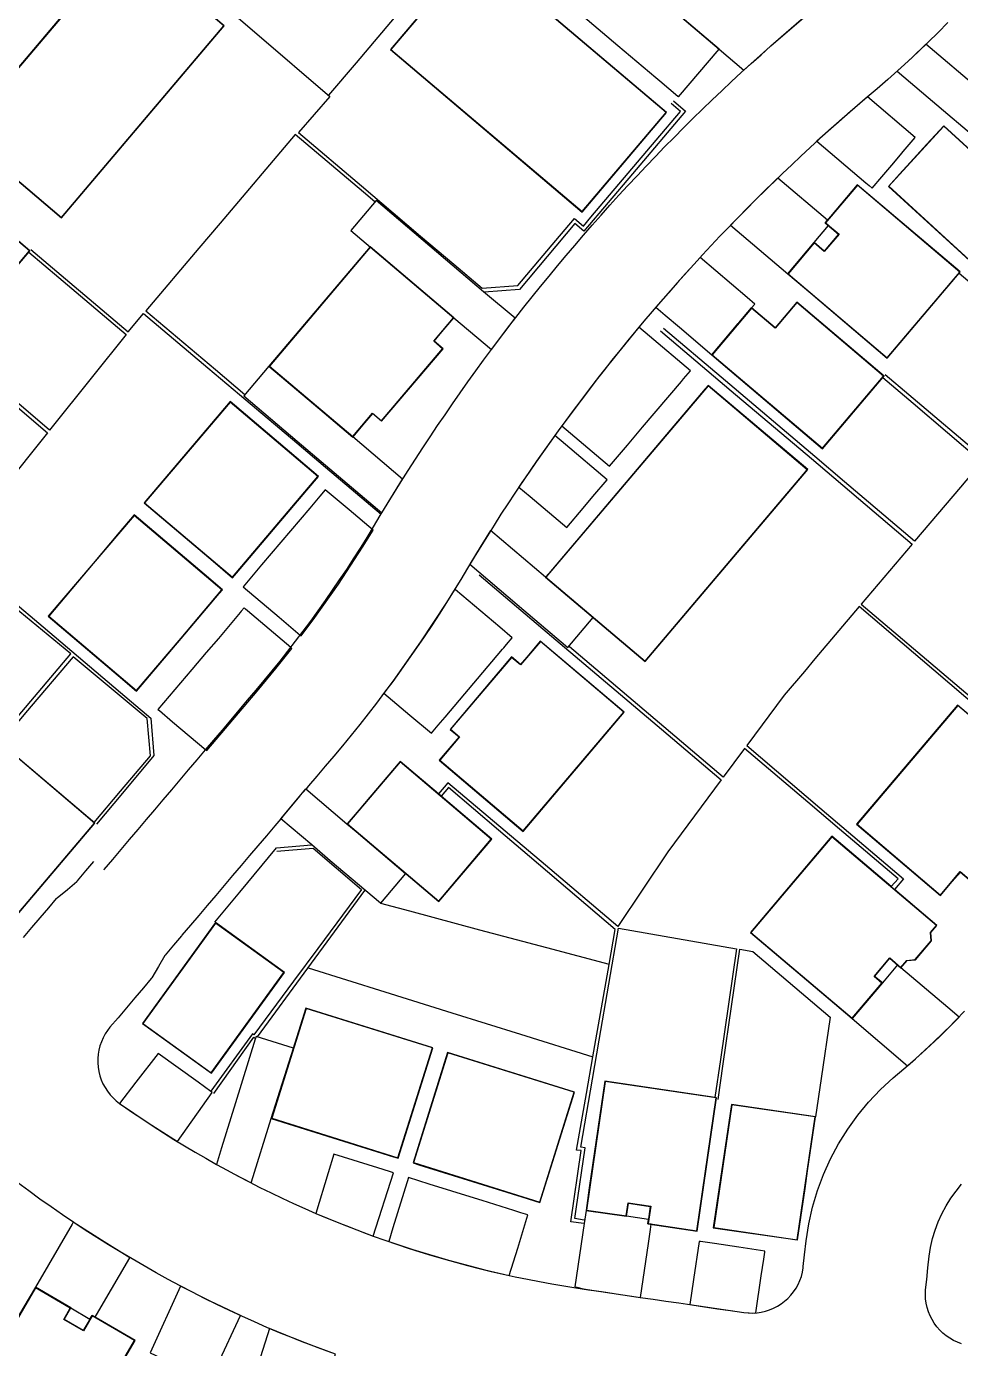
# Model space of a CAD drawing. Header units: metres. Extents: x 331488 to 331864, y 366379 to 366749.
# Drawn here: x 331636.1 to 331707.7, y 366545.5 to 366646.9 of the extents above; entities that cross this region are included whole.
import ezdxf

# ---------------------------------------------------------------- set-up
doc = ezdxf.new("R2010")
doc.units = ezdxf.units.M
for name, color, linetype, true_color in [('3D_LINES', 132, 'Continuous', 0x00cccc), ('PLOTS EXTERNAL LEVEL', 3, 'Continuous', 0x00ff00), ('PLOTS FFL', 1, 'Continuous', 0xff0000)]:
    doc.layers.add(name, color=color, linetype=linetype, true_color=true_color)

msp = doc.modelspace()

# ---------------------------------------------------------------- linework, layer by layer
at = {"layer": '3D_LINES'}
for points in [[(331677.67, 366662.77, 29.48), (331673.79, 366658.19, 29.68), (331678.25, 366654.41, 29.62), (331681.84, 366651.37, 29.56), (331685.51, 366648.26, 29.5), (331689.22, 366645.11, 29.44), (331691.12, 366643.51, 29.39), (331693.38, 366645.54, 29.29), (331695.68, 366647.53, 29.19), (331693.36, 366649.49, 29.24), (331689.58, 366652.68, 29.3), (331685.88, 366655.82, 29.36), (331682.31, 366658.84, 29.42), (331677.67, 366662.77, 29.48)], [(331639.65, 366658.24, 30.43), (331643.87, 366654.68, 30.08), (331645.76, 366653.09, 30), (331651.48, 366648.26, 30), (331653.78, 366646.29, 30), (331659.37, 366641.49, 29.87), (331656.97, 366638.72, 30.18), (331661.79, 366634.63, 30.18), (331664.23, 366632.56, 30.2), (331666.33, 366630.78, 30.25), (331668.88, 366628.62, 30.3), (331671.06, 366626.78, 30.35), (331673.77, 366627, 30.1), (331676.69, 366630.44, 29.7), (331678.12, 366632.13, 29.7), (331678.81, 366631.54, 29.7), (331679.39, 366632.23, 29.7), (331684.4, 366638.15, 29.7), (331686.26, 366640.34, 29.85), (331685.55, 366640.95, 29.85)], [(331674.57, 366657.53, 29.67), (331673.06, 366655.76, 29.68), (331671.46, 366653.87, 29.79), (331672.34, 366653.13, 29.79), (331676.07, 366649.97, 29.79), (331681.46, 366645.4, 29.77), (331684.36, 366642.94, 29.8), (331684.67, 366642.68, 29.8), (331686.04, 366641.52, 29.81), (331686.11, 366641.46, 29.8), (331689.21, 366645.12, 29.44), (331678.25, 366654.41, 29.62), (331674.57, 366657.53, 29.67)], [(331657.55, 366655.59, 30), (331657.79, 366655.88, 30), (331660.14, 366653.88, 30), (331665.69, 366649.17, 29.7), (331661.38, 366644.08, 29.7), (331659.27, 366641.58, 29.87)], [(331706.74, 366647.15, 28.96), (331706, 366646.4, 28.99), (331705.25, 366645.65, 29.03), (331704.48, 366644.92, 29.06), (331703.71, 366644.2, 29.09), (331702.93, 366643.48, 29.13), (331702.14, 366642.78, 29.16), (331701.34, 366642.08, 29.19), (331700.56, 366641.43, 29.23), (331699.83, 366640.8, 29.26), (331699.09, 366640.16, 29.29), (331698.36, 366639.52, 29.33), (331697.64, 366638.88, 29.36), (331696.92, 366638.23, 29.39), (331696.2, 366637.57, 29.43), (331695.49, 366636.91, 29.46), (331694.78, 366636.25, 29.49), (331694.08, 366635.58, 29.53), (331693.38, 366634.91, 29.56), (331692.68, 366634.23, 29.59), (331691.99, 366633.54, 29.63), (331691.31, 366632.86, 29.66), (331690.63, 366632.17, 29.7), (331689.95, 366631.47, 29.74), (331689.28, 366630.77, 29.78), (331688.61, 366630.06, 29.82), (331687.95, 366629.35, 29.85), (331687.3, 366628.64, 29.9), (331686.64, 366627.92, 29.94), (331686, 366627.2, 29.98), (331685.35, 366626.47, 30.02), (331684.72, 366625.74, 30.07), (331684.08, 366625, 30.11), (331683.45, 366624.26, 30.16), (331682.83, 366623.52, 30.2), (331682.21, 366622.77, 30.25), (331681.6, 366622.02, 30.3), (331680.99, 366621.26, 30.35), (331680.39, 366620.5, 30.4), (331679.79, 366619.73, 30.45), (331679.2, 366618.97, 30.5), (331678.61, 366618.19, 30.55), (331678.03, 366617.42, 30.6), (331677.45, 366616.64, 30.65), (331676.88, 366615.85, 30.7), (331676.31, 366615.06, 30.75), (331675.75, 366614.27, 30.8), (331675.19, 366613.48, 30.85), (331674.64, 366612.68, 30.9), (331674.1, 366611.88, 30.95), (331673.56, 366611.07, 31), (331673.02, 366610.26, 31.04), (331672.49, 366609.45, 31.09), (331671.97, 366608.63, 31.14), (331671.7, 366608.21, 31.16), (331671.45, 366607.81, 31.18), (331670.94, 366606.99, 31.23), (331670.43, 366606.16, 31.28), (331669.93, 366605.33, 31.32), (331669.41, 366604.46, 31.37), (331668.86, 366603.57, 31.41), (331668.31, 366602.68, 31.45), (331667.75, 366601.8, 31.5), (331667.18, 366600.93, 31.54), (331666.6, 366600.06, 31.58), (331666.01, 366599.2, 31.62), (331665.41, 366598.34, 31.66), (331664.81, 366597.49, 31.7), (331664.2, 366596.64, 31.74), (331663.57, 366595.81, 31.78), (331662.94, 366594.97, 31.82), (331662.3, 366594.15, 31.86), (331661.66, 366593.33, 31.9), (331661, 366592.51, 31.94), (331660.34, 366591.71, 31.98), (331659.67, 366590.91, 32.02), (331659.02, 366590.15, 32.06), (331658.38, 366589.38, 32.1), (331657.73, 366588.62, 32.14), (331657.56, 366588.41, 32.15), (331657.08, 366587.86, 32.18), (331656.44, 366587.09, 32.22), (331655.79, 366586.33, 32.26), (331655.6, 366586.1, 32.27), (331655.14, 366585.57, 32.3), (331654.5, 366584.8, 32.34), (331653.85, 366584.04, 32.38), (331653.2, 366583.28, 32.42), (331652.56, 366582.52, 32.46), (331651.91, 366581.75, 32.5), (331651.27, 366580.99, 32.54), (331650.62, 366580.23, 32.58), (331649.97, 366579.46, 32.62), (331649.33, 366578.7, 32.66), (331648.68, 366577.94, 32.7), (331648.03, 366577.18, 32.74), (331648, 366577.13, 32.74), (331647.39, 366576.41, 32.78), (331646.74, 366575.65, 32.82), (331646.71, 366575.61, 32.82), (331646.22, 366574.78, 32.86), (331645.71, 366573.9, 32.89), (331645.68, 366573.86, 32.9), (331645.07, 366573.13, 32.93), (331644.42, 366572.37, 32.97), (331643.77, 366571.61, 33.01), (331643.13, 366570.85, 33.05), (331642.51, 366570.12, 33.09), (331642.33, 366569.88, 33.1), (331642.14, 366569.61, 33.1), (331641.98, 366569.32, 33.1), (331641.85, 366569.01, 33.11), (331641.74, 366568.7, 33.11), (331641.66, 366568.37, 33.11), (331641.6, 366568.05, 33.12), (331641.57, 366567.72, 33.12), (331641.57, 366567.38, 33.12), (331641.6, 366567.05, 33.13), (331641.65, 366566.72, 33.13), (331641.73, 366566.4, 33.13), (331641.84, 366566.08, 33.14), (331641.97, 366565.78, 33.14), (331642.13, 366565.49, 33.14), (331642.31, 366565.21, 33.15), (331642.52, 366564.95, 33.15), (331642.75, 366564.7, 33.15), (331642.99, 366564.48, 33.16), (331643.25, 366564.27, 33.16), (331643.47, 366564.12, 33.15), (331644.25, 366563.59, 33.12), (331645.03, 366563.06, 33.08), (331645.82, 366562.53, 33.05), (331646.61, 366562.02, 33.02), (331647.41, 366561.52, 32.98), (331648.22, 366561.03, 32.95), (331649.03, 366560.54, 32.92), (331649.85, 366560.07, 32.88), (331650.67, 366559.6, 32.85), (331651.5, 366559.15, 32.82), (331652.33, 366558.7, 32.79), (331653.17, 366558.26, 32.75), (331654.01, 366557.84, 32.72), (331654.86, 366557.42, 32.69), (331655.72, 366557.01, 32.66), (331656.57, 366556.61, 32.63), (331657.44, 366556.23, 32.6), (331658.3, 366555.85, 32.57), (331659.17, 366555.48, 32.54), (331660.05, 366555.12, 32.51), (331660.93, 366554.78, 32.49), (331661.81, 366554.44, 32.46), (331662.7, 366554.11, 32.43), (331663.59, 366553.79, 32.4), (331664.48, 366553.49, 32.38), (331665.38, 366553.19, 32.35), (331666.28, 366552.9, 32.33), (331667.18, 366552.63, 32.3), (331668.09, 366552.36, 32.28), (331669, 366552.11, 32.25), (331669.92, 366551.86, 32.23), (331670.83, 366551.63, 32.2), (331671.75, 366551.4, 32.18), (331672.67, 366551.19, 32.15), (331673.59, 366550.99, 32.13), (331674.52, 366550.8, 32.1), (331675.45, 366550.62, 32.08), (331676.38, 366550.44, 32.05), (331677.31, 366550.29, 32.03), (331678.24, 366550.14, 32), (331679.2, 366549.99, 31.98), (331680.19, 366549.85, 31.95), (331681.18, 366549.7, 31.93), (331682.17, 366549.56, 31.9), (331683.16, 366549.41, 31.88), (331684.15, 366549.27, 31.85), (331685.14, 366549.12, 31.83), (331686.13, 366548.98, 31.8), (331687.12, 366548.83, 31.78), (331688.1, 366548.69, 31.75), (331689.09, 366548.54, 31.73), (331690.08, 366548.4, 31.7), (331691.12, 366548.24, 31.68), (331691.45, 366548.21, 31.65), (331691.78, 366548.2, 31.63), (331692.12, 366548.22, 31.61), (331692.45, 366548.27, 31.58), (331692.77, 366548.35, 31.56), (331693.09, 366548.45, 31.53), (331693.39, 366548.58, 31.51), (331693.69, 366548.73, 31.49), (331693.97, 366548.91, 31.46), (331694.24, 366549.11, 31.44), (331694.48, 366549.33, 31.42), (331694.71, 366549.57, 31.39), (331694.92, 366549.83, 31.37), (331695.11, 366550.11, 31.35), (331695.27, 366550.4, 31.32), (331695.41, 366550.7, 31.3), (331695.52, 366551.02, 31.28), (331695.6, 366551.34, 31.25), (331695.66, 366551.67, 31.23), (331695.67, 366551.77, 31.22), (331695.77, 366552.66, 31.2), (331695.88, 366553.74, 31.18), (331696.09, 366555.04, 31.15), (331696.38, 366556.32, 31.13), (331696.76, 366557.59, 31.1), (331697.22, 366558.82, 31.08), (331697.76, 366560.02, 31.05), (331698.38, 366561.18, 31.03), (331699.08, 366562.3, 31), (331699.85, 366563.37, 30.98), (331700.68, 366564.38, 30.95), (331701.59, 366565.34, 30.93), (331702.55, 366566.24, 30.9), (331703.37, 366566.92, 30.88), (331704.07, 366567.52, 30.85), (331704.75, 366568.13, 30.83), (331705.43, 366568.75, 30.8), (331706.1, 366569.39, 30.78), (331706.76, 366570.03, 30.75), (331707.4, 366570.69, 30.73), (331708.04, 366571.35, 30.7)], [(331642.04, 366582.18, 32.72), (331642.07, 366582.22, 32.72), (331642.72, 366582.99, 32.68), (331643.37, 366583.75, 32.64), (331644.01, 366584.51, 32.6), (331644.66, 366585.28, 32.56), (331645.31, 366586.04, 32.52), (331645.95, 366586.8, 32.48), (331646.6, 366587.56, 32.44), (331647.25, 366588.33, 32.4), (331647.89, 366589.09, 32.36), (331648.54, 366589.85, 32.32), (331649.19, 366590.62, 32.28), (331649.83, 366591.38, 32.24), (331650.48, 366592.14, 32.2), (331651.13, 366592.91, 32.16), (331651.77, 366593.67, 32.12), (331652.42, 366594.43, 32.08), (331653.06, 366595.19, 32.04), (331653.71, 366595.96, 32), (331654.33, 366596.7, 31.96), (331654.95, 366597.44, 31.92), (331655.55, 366598.2, 31.88), (331656.15, 366598.95, 31.84), (331656.74, 366599.72, 31.8), (331657.32, 366600.49, 31.76), (331657.9, 366601.26, 31.72), (331658.47, 366602.05, 31.68), (331659.03, 366602.83, 31.64), (331659.58, 366603.63, 31.6), (331660.12, 366604.42, 31.55), (331660.66, 366605.23, 31.51), (331661.19, 366606.04, 31.47), (331661.71, 366606.85, 31.43), (331662.22, 366607.67, 31.38), (331662.72, 366608.5, 31.34), (331663.23, 366609.35, 31.3), (331663.76, 366610.22, 31.25), (331664.29, 366611.09, 31.21), (331664.83, 366611.96, 31.16), (331665.38, 366612.82, 31.11), (331665.93, 366613.69, 31.07), (331666.49, 366614.54, 31.02), (331667.05, 366615.4, 30.97), (331667.62, 366616.25, 30.92), (331668.2, 366617.09, 30.87), (331668.78, 366617.93, 30.82), (331669.36, 366618.77, 30.77), (331669.96, 366619.61, 30.72), (331670.55, 366620.44, 30.67), (331671.16, 366621.26, 30.62), (331671.77, 366622.08, 30.57), (331672.38, 366622.9, 30.52), (331673, 366623.72, 30.47), (331673.62, 366624.53, 30.42), (331674.25, 366625.33, 30.37), (331674.89, 366626.13, 30.32), (331675.53, 366626.93, 30.28), (331676.18, 366627.72, 30.23), (331676.83, 366628.51, 30.18), (331677.48, 366629.29, 30.13), (331678.14, 366630.07, 30.09), (331678.81, 366630.85, 30.04), (331679.48, 366631.62, 30), (331680.16, 366632.39, 29.95), (331680.84, 366633.15, 29.91), (331681.53, 366633.91, 29.87), (331682.22, 366634.66, 29.83), (331682.92, 366635.41, 29.79), (331683.62, 366636.15, 29.75), (331684.33, 366636.89, 29.71), (331685.04, 366637.62, 29.68), (331685.76, 366638.35, 29.64), (331686.48, 366639.08, 29.6), (331687.21, 366639.8, 29.57), (331687.94, 366640.51, 29.53), (331688.68, 366641.22, 29.5), (331689.42, 366641.93, 29.47), (331690.16, 366642.63, 29.43), (331690.91, 366643.32, 29.4), (331691.67, 366644.01, 29.37), (331692.43, 366644.69, 29.33), (331693.19, 366645.37, 29.3), (331693.96, 366646.05, 29.27), (331694.73, 366646.72, 29.23), (331695.51, 366647.38, 29.2)], [(331709.24, 366641.96, 29.3), (331705.07, 366645.49, 29.03), (331703.98, 366644.45, 29.08), (331702.86, 366643.43, 29.13), (331705.25, 366641.41, 29.24), (331707.08, 366639.86, 29.34), (331707.58, 366639.43, 29.32), (331712.72, 366635.08, 29.31), (331714.04, 366633.95, 29.31), (331715.98, 366636.24, 29.2), (331711.44, 366640.09, 29.2), (331709.24, 366641.96, 29.3)], [(331704.25, 366638.35, 29.46), (331700.59, 366641.46, 29.22), (331698.64, 366639.77, 29.31), (331696.72, 366638.05, 29.4), (331700.46, 366634.88, 29.65), (331700.71, 366634.67, 29.59), (331700.95, 366634.46, 29.59), (331701.11, 366634.65, 29.57), (331701.54, 366635.15, 29.65), (331702.45, 366636.23, 29.6), (331703.12, 366637.02, 29.59), (331703.32, 366637.26, 29.58), (331704.25, 366638.35, 29.46)], [(331685.72, 366641.16, 29.85), (331686.63, 366640.36, 29.84), (331682.57, 366635.57, 29.79), (331678.83, 366631.17, 30.04), (331678.15, 366631.75, 30.1), (331673.92, 366626.7, 30.56), (331671.19, 366626.49, 30.75)], [(331662.83, 366633.4, 30.75), (331661.96, 366634.14, 30.9), (331656.72, 366638.58, 30.25), (331650.95, 366631.77, 30.68), (331649.32, 366629.85, 30.8), (331645.27, 366625.06, 31.1), (331650.59, 366620.55, 31.05), (331652.85, 366618.63, 31.05)], [(331697.6, 366631.59, 29.84), (331697.35, 366631.81, 29.8), (331697.52, 366632.01, 29.79), (331693.71, 366635.23, 29.54), (331691.99, 366633.55, 29.63), (331690.09, 366631.62, 29.73), (331694.48, 366627.9, 29.88), (331696.51, 366630.3, 29.88), (331697.6, 366631.59, 29.84)], [(331673.59, 366624.48, 30.43), (331671.15, 366626.51, 30.75), (331662.92, 366633.5, 30.75), (331660.98, 366631.21, 30.9), (331668.88, 366624.52, 30.9), (331671.77, 366622.08, 30.57), (331673.59, 366624.48, 30.43)], [(331636.28, 366629.56, 31.05), (331638.59, 366627.61, 31.05), (331643.74, 366623.25, 31.2), (331641.16, 366620.02, 31.35), (331637.88, 366615.91, 31.6), (331632.6, 366620.4, 31.05), (331630.29, 366622.37, 31.05), (331626.6, 366625.52, 31.05), (331625.85, 366624.62, 31.05)], [(331636.45, 366629.76, 30.6), (331643.9, 366623.45, 31.2), (331645.08, 366624.84, 31.1), (331650.01, 366620.68, 31.65), (331652.44, 366618.63, 31.65), (331656.83, 366614.92, 31.65), (331659.03, 366613.07, 31.75), (331663.3, 366609.46, 31.29)], [(331691.95, 366625.57, 30.21), (331691.36, 366626.07, 30.18), (331687.75, 366629.14, 29.87), (331686.04, 366627.25, 29.98), (331684.36, 366625.33, 30.09), (331685.09, 366624.72, 30.07), (331686.17, 366623.79, 30.12), (331688.65, 366621.69, 30.17), (331690.68, 366624.08, 30.17), (331690.72, 366624.12, 30.25), (331691.71, 366625.29, 30.25), (331691.95, 366625.57, 30.21)], [(331707.61, 366627.93, 29.5), (331709.95, 366625.96, 29.8), (331715.76, 366621.03, 29.51), (331713.87, 366618.8, 29.69), (331718.92, 366614.53, 29.4), (331721.37, 366612.45, 29.4), (331730.33, 366604.86, 29.4), (331730.89, 366605.52, 29.48)], [(331626.07, 366624.45, 31.5), (331626.65, 366625.12, 31.5), (331632.74, 366619.93, 31.5), (331637.71, 366615.7, 31.6), (331634.27, 366611.39, 31.65), (331630.73, 366606.96, 31.7)], [(331687.01, 366620.45, 30.65), (331683.87, 366623.11, 30.48), (331683.06, 366623.8, 30.19), (331681.63, 366622.03, 30.3), (331681.61, 366622.01, 30.3), (331680.04, 366620.06, 30.43), (331677.15, 366616.23, 30.68), (331677.82, 366615.66, 30.7), (331680.81, 366613.13, 30.7), (331682.19, 366614.76, 30.7), (331683.35, 366616.12, 30.61), (331686.32, 366619.64, 30.61), (331686.48, 366619.83, 30.6), (331687.01, 366620.45, 30.65)], [(331684.72, 366623.52, 30.55), (331690.15, 366618.92, 30.55), (331696.29, 366613.72, 30.4), (331704.02, 366607.17, 30.2), (331700.1, 366602.55, 30.25), (331707.28, 366596.47, 29.85), (331713.56, 366591.15, 29.85), (331718.8, 366586.71, 29.85)], [(331701.78, 366619.95, 30.1), (331704.09, 366617.98, 30.1), (331709.36, 366613.48, 30), (331707.71, 366611.53, 30.07), (331704.2, 366607.39, 30.2), (331698.84, 366611.93, 30.1), (331696.55, 366613.88, 30.1), (331689.36, 366619.97, 30.1), (331684.94, 366623.71, 30.1)], [(331604.01, 366611.69, 32.7), (331603.14, 366612.45, 32.63), (331610.54, 366621.19, 31.97), (331614.26, 366621.48, 31.75), (331617.39, 366618.79, 31.5), (331623.49, 366613.56, 31.5), (331625.77, 366611.6, 31.55), (331627.19, 366610.4, 31.59), (331630.73, 366606.96, 31.7), (331634.92, 366602.91, 31.85), (331637.4, 366600.81, 31.85), (331644.17, 366595.07, 31.85), (331645.64, 366593.83, 31.85), (331645.88, 366590.95, 32.67), (331643.48, 366588.08, 33.05), (331641.47, 366585.69, 33.05)], [(331664.95, 366612.15, 31.15), (331661.12, 366615.39, 31), (331658.94, 366617.24, 30.9), (331654.7, 366620.82, 30.9), (331652.77, 366618.53, 31.05), (331656.87, 366615.06, 31.05), (331659.04, 366613.22, 31.15), (331663.36, 366609.56, 31.28), (331664.95, 366612.15, 31.15)], [(331731.09, 366605.34, 29.48), (331730.36, 366604.48, 29.56), (331727.19, 366607.17, 29.85), (331721.1, 366612.32, 29.85), (331713.7, 366618.59, 29.69), (331709.55, 366613.7, 30), (331703.75, 366618.62, 29.8), (331701.94, 366620.15, 29.8)], [(331680.63, 366612.1, 30.7), (331677.43, 366614.81, 30.7), (331676.62, 366615.5, 30.72), (331675.22, 366613.53, 30.85), (331673.86, 366611.54, 30.97), (331674.72, 366610.82, 30.94), (331677.53, 366608.44, 30.76), (331678.79, 366609.93, 30.76), (331679.54, 366610.81, 30.7), (331680.63, 366612.1, 30.7)], [(331627.63, 366582.96, 33.12), (331626.75, 366583.7, 32.9), (331633.63, 366591.81, 32.9), (331635.48, 366593.98, 32.9), (331639.52, 366598.74, 32.25), (331634.74, 366602.69, 32.25), (331630.72, 366606.59, 32.2), (331626.84, 366610.35, 32.15), (331622.17, 366614.31, 32.15), (331617.62, 366608.95, 32.85), (331608.61, 366598.35, 32.85)], [(331662.68, 366608.23, 31.34), (331660.84, 366609.79, 31.51), (331659.02, 366611.33, 31.69), (331658.6, 366610.84, 31.71), (331657.83, 366609.92, 31.76), (331654.14, 366605.57, 31.76), (331652.72, 366603.9, 31.83), (331655.48, 366601.56, 31.82), (331657.1, 366600.19, 31.77), (331657.18, 366600.12, 31.76), (331658.09, 366601.35, 31.7), (331660.03, 366604.1, 31.56), (331661.88, 366606.93, 31.41), (331662.68, 366608.23, 31.34)], [(331675.91, 366604.63, 30.7), (331671.69, 366608.2, 31.16), (331670.89, 366606.92, 31.1), (331670.1, 366605.62, 31.04), (331673.73, 366602.54, 30.85), (331677.62, 366599.25, 30.7), (331679.55, 366601.54, 30.55), (331675.91, 366604.63, 30.7)], [(331670.81, 366604.82, 31.15), (331676.03, 366600.4, 31.15), (331682.64, 366594.79, 31.15), (331684.79, 366592.97, 31.15), (331689.36, 366589.09, 30.7), (331685.29, 366583.58, 31.02), (331681.45, 366577.84, 31.36), (331675.9, 366582.54, 31.15), (331668.42, 366588.87, 31.15), (331667.71, 366588.02, 31.15)], [(331672.61, 366599.1, 31.32), (331672.7, 366599.2, 31.31), (331672.92, 366599.47, 31.28), (331673.36, 366599.98, 31.24), (331672.4, 366600.8, 31.25), (331669.01, 366603.67, 31.39), (331668.95, 366603.72, 31.4), (331668.31, 366602.69, 31.45), (331666.33, 366599.67, 31.6), (331664.22, 366596.69, 31.74), (331663.52, 366595.74, 31.79), (331665.5, 366594.06, 31.59), (331667.15, 366592.66, 31.33), (331667.68, 366593.29, 31.38), (331668.2, 366593.9, 31.35), (331672.2, 366598.62, 31.35), (331672.61, 366599.1, 31.32)], [(331656.45, 366599.17, 31.81), (331656.37, 366599.24, 31.82), (331654.04, 366601.21, 31.89), (331653.05, 366602.05, 31.9), (331652.89, 366602.19, 31.89), (331652.79, 366602.27, 31.89), (331652.58, 366602.02, 31.9), (331652.49, 366601.92, 31.95), (331650.82, 366599.94, 31.94), (331649.89, 366598.85, 31.89), (331648.79, 366597.55, 31.94), (331646.19, 366594.49, 31.87), (331646.3, 366594.4, 31.86), (331647.31, 366593.55, 31.94), (331649.85, 366591.4, 32.24), (331649.93, 366591.33, 32.23), (331653.79, 366595.89, 31.99), (331655.24, 366597.64, 31.9), (331656.45, 366599.17, 31.81)], [(331718.63, 366586.51, 30.3), (331713.18, 366591.14, 30.3), (331708.14, 366595.41, 30.3), (331705.69, 366597.5, 30.3), (331699.95, 366602.37, 30.25), (331696.55, 366598.36, 30.45), (331695.75, 366597.41, 30.51), (331694.19, 366595.58, 30.55), (331691.33, 366591.73, 30.64), (331696.95, 366586.95, 30.3), (331703.35, 366581.51, 30.3), (331702.66, 366580.69, 30.35)], [(331689.53, 366589.3, 30.7), (331677.75, 366599.3, 30.7)], [(331641.3, 366585.83, 33.05), (331643.32, 366588.22, 33.05), (331645.61, 366590.93, 32.67), (331645.37, 366593.79, 32.39), (331639.69, 366598.53, 32.45), (331636.04, 366594.23, 33.05), (331633.99, 366591.8, 33.05), (331627.82, 366584.52, 33.05), (331627.13, 366583.72, 33.09), (331627.8, 366583.15, 33.12)], [(331702.41, 366580.9, 30.95), (331702.95, 366581.5, 30.95), (331698.44, 366585.32, 30.95), (331696.02, 366587.37, 30.95), (331691.16, 366591.49, 30.64), (331689.53, 366589.3, 30.7)], [(331657.54, 366588.4, 32.15), (331660.68, 366585.73, 31.8), (331661.38, 366585.13, 31.75), (331665.18, 366581.9, 31.75), (331663.26, 366579.63, 31.9), (331659.4, 366582.89, 31.9), (331657.98, 366584.1, 32.04), (331655.6, 366586.11, 32.27), (331657.54, 366588.4, 32.15)], [(331678.85, 366555.07, 31.62), (331677.84, 366555.21, 32.15), (331678.64, 366560.66, 32.15), (331678.29, 366560.7, 32.15), (331679.05, 366565.03, 32.15), (331679.54, 366567.84, 32.15), (331680.78, 366574.94, 31.5), (331681.25, 366577.61, 31.36), (331674.67, 366583.22, 31.75), (331672.31, 366585.23, 31.75), (331668.47, 366588.5, 31.75), (331667.9, 366587.85, 31.75)], [(331655.3, 366583.62, 32.05), (331658.08, 366583.85, 32.05), (331661.8, 366580.69, 32.05), (331658.45, 366576.17, 32.65), (331656.58, 366573.65, 32.65), (331653.53, 366569.54, 32.65), (331653.43, 366569.61, 32.65), (331650.24, 366565.22, 32.65)], [(331650.56, 366578.17, 32.65), (331652.47, 366580.48, 32.65), (331655.29, 366583.87, 32.3), (331657.97, 366584.11, 32.04)], [(331635.87, 366576.99, 33.05), (331636.52, 366577.76, 33.01), (331637.17, 366578.52, 32.97), (331637.81, 366579.28, 32.93), (331638.42, 366580, 32.9), (331638.47, 366580.04, 32.89), (331639.25, 366580.69, 32.86), (331639.98, 366581.3, 32.82), (331640.02, 366581.34, 32.82), (331640.67, 366582.11, 32.78), (331641.28, 366582.83, 32.74)], [(331653.81, 366569.39, 32.35), (331657.68, 366574.65, 32.2), (331662.06, 366580.6, 31.9)], [(331663.26, 366579.63, 31.9), (331665.47, 366579.04, 31.75), (331670.84, 366577.6, 31.75), (331675.99, 366576.23, 31.62), (331680.79, 366574.95, 31.5)], [(331678.88, 366555.34, 31.62), (331678.14, 366555.46, 31.59), (331678.25, 366556.17, 31.55), (331678.94, 366560.87, 31.55), (331678.61, 366560.93, 31.55), (331679.5, 366566.13, 31.55), (331680.02, 366569.12, 31.55), (331681.5, 366577.71, 31.36), (331690.56, 366576.13, 30.95), (331689.32, 366567.65, 31.55), (331688.89, 366564.74, 31.55)], [(331689.13, 366564.58, 31.1), (331689.53, 366567.31, 31.1), (331690.81, 366576.1, 30.95), (331691.79, 366575.93, 30.95), (331697.73, 366570.9, 30.95), (331697.04, 366566.19, 31.1), (331696.6, 366563.26, 31.1)], [(331657.71, 366574.68, 32.2), (331663.59, 366572.84, 32.2), (331668.73, 366571.23, 32.17), (331673.98, 366569.59, 32.15), (331679.54, 366567.85, 32.15)], [(331707.62, 366570.9, 30.72), (331706.76, 366571.63, 30.76), (331703.16, 366574.68, 31.1), (331702.9, 366574.9, 31.1), (331701.73, 366573.52, 31.02), (331699.41, 366570.78, 31.03), (331703.67, 366567.17, 30.86), (331704.27, 366567.69, 30.84), (331705.69, 366568.99, 30.79), (331707.07, 366570.34, 30.74), (331707.62, 366570.9, 30.72)], [(331650.47, 366565.05, 32.65), (331653.55, 366569.35, 32.36), (331653.63, 366569.28, 32.35)], [(331654.88, 366563.12, 32.2), (331656.57, 366568.51, 32.2), (331653.71, 366569.41, 32.4), (331653.64, 366569.2, 32.35), (331652.13, 366564.32, 32.48), (331651.78, 366563.18, 32.57), (331651.06, 366560.87, 32.78), (331650.67, 366559.6, 32.85), (331651.5, 366559.15, 32.82), (331652, 366558.88, 32.8), (331653.33, 366558.18, 32.75), (331653.36, 366558.26, 32.74), (331654.88, 366563.12, 32.2)], [(331650.34, 366565.12, 32.65), (331650.24, 366565.19, 32.65), (331649.27, 366565.9, 32.73), (331646.21, 366568.11, 32.74), (331644.5, 366565.9, 32.96), (331643.25, 366564.27, 33.16), (331645.45, 366562.78, 33.07), (331647.69, 366561.35, 32.97), (331650.34, 366565.12, 32.65)], [(331664.26, 366558.96, 32.24), (331663.95, 366559.05, 32.37), (331663.06, 366559.33, 32.39), (331659.67, 366560.39, 32.41), (331659.24, 366558.95, 32.49), (331658.3, 366555.85, 32.57), (331660.18, 366555.06, 32.51), (331662.7, 366554.11, 32.43), (331664.26, 366558.96, 32.24)], [(331659.45, 366545.17, 32.43), (331658.47, 366545.54, 32.46), (331657.48, 366545.91, 32.49), (331656.5, 366546.3, 32.51), (331655.52, 366546.7, 32.54), (331654.55, 366547.11, 32.57), (331653.58, 366547.53, 32.6), (331652.62, 366547.96, 32.63), (331651.67, 366548.41, 32.66), (331650.71, 366548.86, 32.69), (331649.77, 366549.33, 32.72), (331648.83, 366549.8, 32.75), (331647.89, 366550.29, 32.79), (331646.96, 366550.79, 32.82), (331646.04, 366551.3, 32.85), (331645.12, 366551.82, 32.88), (331644.21, 366552.35, 32.92), (331643.3, 366552.89, 32.95), (331642.4, 366553.44, 32.98), (331641.51, 366554, 33.02), (331640.62, 366554.57, 33.05), (331639.74, 366555.15, 33.08), (331638.87, 366555.74, 33.12), (331638, 366556.34, 33.15), (331637.14, 366556.95, 33.18), (331636.29, 366557.57, 33.22), (331635.45, 366558.2, 33.25)], [(331674.56, 366555.73, 32.2), (331674, 366555.9, 32.27), (331673.48, 366556.07, 32.28), (331671.04, 366556.83, 32.28), (331670.46, 366557.01, 32.3), (331666.99, 366558.1, 32.3), (331665.4, 366558.6, 32.2), (331664.2, 366554.73, 32.39), (331663.88, 366553.69, 32.4), (331665.72, 366553.08, 32.34), (331668.47, 366552.26, 32.27), (331671.25, 366551.53, 32.19), (331673.13, 366551.09, 32.14), (331673.77, 366553.18, 32.19), (331674.56, 366555.73, 32.2)], [(331707.8, 366545.85, 31.24), (331707.49, 366545.97, 31.24), (331707.19, 366546.11, 31.24), (331706.9, 366546.27, 31.24), (331706.62, 366546.46, 31.24), (331706.37, 366546.67, 31.24), (331706.13, 366546.9, 31.24), (331705.91, 366547.15, 31.24), (331705.71, 366547.42, 31.24), (331705.54, 366547.71, 31.24), (331705.39, 366548, 31.24), (331705.26, 366548.31, 31.24), (331705.17, 366548.63, 31.24), (331705.1, 366548.96, 31.24), (331705.05, 366549.29, 31.24), (331705.03, 366549.62, 31.24), (331705.05, 366549.95, 31.24), (331705.09, 366550.39, 31.23), (331705.13, 366550.77, 31.22), (331705.22, 366551.66, 31.2), (331705.32, 366552.57, 31.18), (331705.43, 366553.24, 31.15), (331705.58, 366553.91, 31.13), (331705.78, 366554.56, 31.1), (331706.01, 366555.2, 31.08), (331706.3, 366555.82, 31.05), (331706.62, 366556.43, 31.03), (331706.98, 366557.01, 31), (331707.38, 366557.56, 30.98), (331707.81, 366558.09, 30.95)], [(331644.03, 366552.45, 32.92), (331641.85, 366553.79, 33), (331639.7, 366555.18, 33.08), (331639.6, 366555.01, 33.08), (331636.79, 366550.18, 33.17), (331639.5, 366548.6, 33.18), (331640.97, 366547.74, 33.09), (331641.14, 366548.03, 33.05), (331641.37, 366547.9, 33.04), (331641.83, 366548.68, 33.02), (331644.03, 366552.45, 32.92)], [(331684, 366555.01, 31.66), (331683.74, 366555.05, 31.7), (331683.79, 366555.38, 31.7), (331682.11, 366555.63, 31.63), (331679.01, 366556.08, 31.63), (331678.86, 366555.08, 31.62), (331678.15, 366550.22, 32), (331678.31, 366550.18, 32), (331678.79, 366550.05, 31.99), (331683.18, 366549.4, 31.88), (331683.79, 366553.54, 31.74), (331683.95, 366554.62, 31.64), (331684, 366555.01, 31.66)], [(331692.73, 366552.96, 31.29), (331690.72, 366553.25, 31.25), (331688.87, 366553.53, 31.22), (331687.8, 366553.68, 31.19), (331687.68, 366553.7, 31.19), (331687.25, 366550.78, 31.54), (331686.97, 366548.85, 31.78), (331691.12, 366548.24, 31.68), (331691.92, 366548.2, 31.62), (331692.03, 366548.22, 31.61), (331692.45, 366551.07, 31.38), (331692.64, 366552.33, 31.3), (331692.72, 366552.88, 31.3), (331692.73, 366552.96, 31.29)], [(331647.93, 366550.27, 32.78), (331645.58, 366545.16, 32.92), (331648.22, 366543.94, 32.93), (331648.37, 366543.87, 33), (331649.87, 366543.18, 33), (331650.21, 366543.02, 32.97), (331650.76, 366544.23, 32.9), (331652.51, 366548.02, 32.63), (331650.2, 366549.11, 32.71), (331647.93, 366550.27, 32.78)], [(331659.79, 366545.05, 32.42), (331657.25, 366546, 32.49), (331654.74, 366547.03, 32.57), (331653.16, 366542.04, 32.8), (331652.87, 366541.14, 32.85), (331652.62, 366540.33, 32.83), (331656.04, 366539.24, 32.83), (331657.76, 366538.69, 32.79), (331657.86, 366539.01, 32.75), (331658.77, 366541.84, 32.58), (331659.39, 366543.78, 32.49), (331659.79, 366545.05, 32.42)]]:
    msp.add_polyline3d(points, dxfattribs=at)
at = {"layer": 'PLOTS EXTERNAL LEVEL'}
for points in [[(331651.27, 366646.9, 30.45), (331645.18, 366652.05, 30.45), (331643.63, 366653.37, 30.6), (331631.17, 366638.65, 30.6), (331634.05, 366636.21, 30.55), (331635, 366635.4, 30.45), (331638.8, 366632.19, 30.45), (331651.27, 366646.9, 30.45)], [(331670.47, 366652.73, 29.85), (331669.03, 366651.03, 29.7), (331664.01, 366645.1, 29.7), (331678.72, 366632.63, 29.7), (331683.75, 366638.57, 29.7), (331685.19, 366640.26, 29.85), (331670.47, 366652.73, 29.85)], [(331706.44, 366639.24, 29.35), (331705.15, 366637.83, 29.5), (331703.87, 366636.43, 29.65), (331703.05, 366635.53, 29.65), (331702.2, 366634.59, 29.5), (331709, 366628.38, 29.5), (331712.02, 366631.68, 29.5), (331713.24, 366633.02, 29.35), (331706.44, 366639.24, 29.35)], [(331636.36, 366629.66, 30.6), (331631.82, 366633.51, 30.6), (331628.48, 366636.35, 30.6), (331626.01, 366633.43, 31.2), (331627.04, 366632.56, 31.2), (331625.94, 366631.27, 31.2), (331625.17, 366631.92, 31.12), (331623.14, 366629.53, 31.12), (331624.44, 366628.42, 31.05), (331630.77, 366623.06, 31.05), (331636.28, 366629.56, 31.05), (331636.36, 366629.66, 30.6)], [(331707.7, 366628.04, 29.5), (331699.81, 366634.72, 29.65), (331697.35, 366631.81, 29.8), (331698.38, 366630.94, 29.95), (331697.28, 366629.64, 29.95), (331696.51, 366630.3, 29.88), (331696.4, 366630.17, 29.88), (331694.48, 366627.9, 29.88), (331696.24, 366626.4, 29.8), (331702.1, 366621.42, 29.8), (331707.62, 366627.94, 29.8), (331707.7, 366628.04, 29.5)], [(331668.05, 366622.14, 31.05), (331667.36, 366622.72, 31.05), (331667.96, 366623.43, 31.05), (331668.88, 366624.51, 30.9), (331662.45, 366629.96, 30.9), (331654.7, 366620.82, 30.9), (331658.94, 366617.23, 30.9), (331661.13, 366615.37, 31), (331662.06, 366616.46, 31.05), (331662.66, 366617.17, 31.05), (331663.34, 366616.58, 31.05), (331668.05, 366622.14, 31.05)], [(331701.86, 366620.05, 29.8), (331695.18, 366625.72, 29.8), (331693.51, 366623.76, 30.1), (331691.71, 366625.29, 30.25), (331691.51, 366625.05, 30.25), (331690.72, 366624.12, 30.25), (331690.68, 366624.08, 30.17), (331688.65, 366621.69, 30.17), (331690.04, 366620.5, 30.1), (331697.13, 366614.48, 30.1), (331701.77, 366619.94, 30.1), (331701.86, 366620.05, 29.8)], [(331696.01, 366612.88, 30.4), (331688.38, 366619.34, 30.55), (331688.15, 366619.08, 30.7), (331676.15, 366604.92, 30.7), (331675.91, 366604.63, 30.7), (331677.25, 366603.49, 30.55), (331683.54, 366598.16, 30.55), (331696.01, 366612.88, 30.4)], [(331658.5, 366612.35, 31.75), (331656.28, 366614.24, 31.65), (331651.73, 366618.1, 31.65), (331645.14, 366610.32, 31.65), (331650.41, 366605.85, 31.65), (331651.91, 366604.58, 31.8), (331652.21, 366604.93, 31.8), (331657.61, 366611.3, 31.8), (331658.5, 366612.35, 31.75)], [(331651.13, 366603.67, 31.85), (331649.73, 366604.85, 31.7), (331644.36, 366609.41, 31.7), (331643.21, 366608.05, 31.85), (331641.21, 366605.69, 31.85), (331637.77, 366601.63, 31.85), (331643.13, 366597.09, 31.85), (331644.54, 366595.89, 32), (331647.98, 366599.94, 31.85), (331650.88, 366603.37, 32), (331651.13, 366603.67, 31.85)], [(331681.93, 366594.28, 31.15), (331675.5, 366599.73, 31.15), (331674.62, 366598.68, 31.3), (331673.98, 366597.94, 31.3), (331673.3, 366598.52, 31.3), (331668.59, 366592.96, 31.3), (331669.28, 366592.38, 31.3), (331668.67, 366591.66, 31.3), (331667.76, 366590.59, 31.15), (331674.19, 366585.14, 31.15), (331681.93, 366594.28, 31.15)], [(331712.41, 366587.58, 30.45), (331713.03, 366588.3, 30.45), (331713.93, 366589.37, 30.3), (331707.5, 366594.82, 30.3), (331699.76, 366585.68, 30.3), (331706.19, 366580.23, 30.3), (331707.09, 366581.3, 30.45), (331707.71, 366582.02, 30.45), (331708.39, 366581.44, 30.45), (331713.1, 366587, 30.45), (331712.41, 366587.58, 30.45)], [(331641.36, 366585.78, 33.05), (331634.76, 366591.37, 33.05), (331629.59, 366585.27, 33.05), (331628.3, 366583.74, 33.12), (331630.69, 366581.71, 33.12), (331631.35, 366582.48, 33.2), (331632.64, 366581.39, 33.2), (331631.77, 366580.36, 33.05), (331634.68, 366577.89, 33.05), (331641.36, 366585.78, 33.05)], [(331664.76, 366590.5, 31.15), (331662.44, 366587.77, 31.9), (331661.61, 366586.79, 31.9), (331660.69, 366585.71, 31.8), (331661.38, 366585.13, 31.75), (331667.72, 366579.75, 31.75), (331671.79, 366584.55, 31.75), (331667.91, 366587.83, 31.75), (331667.71, 366588.01, 31.15), (331664.76, 366590.5, 31.15)], [(331697.86, 366584.76, 30.95), (331691.61, 366577.39, 30.95), (331698.05, 366571.94, 30.95), (331699.41, 366570.78, 31.02), (331701.73, 366573.52, 31.02), (331701.13, 366574.02, 31.1), (331702.3, 366575.41, 31.1), (331703.16, 366574.68, 31.1), (331703.63, 366575.23, 30.98), (331704.26, 366575.28, 30.88), (331705.5, 366576.75, 30.57), (331705.45, 366577.38, 30.47), (331705.92, 366577.93, 30.35), (331702.67, 366580.69, 30.35), (331702.41, 366580.91, 30.95), (331697.86, 366584.76, 30.95)], [(331655.89, 366574.33, 32.65), (331650.61, 366578.14, 32.65), (331645.01, 366570.4, 32.65), (331650.29, 366566.59, 32.65), (331655.89, 366574.33, 32.65)], [(331667.26, 366568.55, 32.2), (331657.53, 366571.59, 32.2), (331654.88, 366563.12, 32.2), (331656.17, 366562.72, 32.35), (331664.24, 366560.19, 32.35), (331664.61, 366560.08, 32.2), (331667.26, 366568.55, 32.2)], [(331678.13, 366565.15, 32.15), (331668.4, 366568.19, 32.15), (331665.75, 366559.72, 32.15), (331666.2, 366559.58, 32.3), (331674.1, 366557.11, 32.3), (331675.48, 366556.67, 32.15), (331678.13, 366565.15, 32.15)], [(331689.02, 366564.72, 31.1), (331688.89, 366564.74, 31.55), (331680.46, 366565.98, 31.55), (331679.26, 366557.8, 31.55), (331679.01, 366556.08, 31.62), (331682.11, 366555.63, 31.62), (331682.26, 366556.63, 31.7), (331683.94, 366556.38, 31.7), (331683.74, 366555.05, 31.7), (331687.52, 366554.49, 31.1), (331689.02, 366564.72, 31.1)], [(331696.6, 366563.26, 31.1), (331690.16, 366564.2, 31.1), (331688.77, 366554.75, 31.1), (331695.22, 366553.81, 31.25), (331695.8, 366557.76, 31.25), (331696, 366559.12, 31.25), (331696.6, 366563.26, 31.1)], [(331644.43, 366546.1, 32.9), (331641.14, 366548.03, 33.05), (331640.46, 366546.87, 33.2), (331638.99, 366547.72, 33.2), (331639.5, 366548.6, 33.17), (331636.79, 366550.18, 33.17), (331635.84, 366548.55, 33.05), (331631.74, 366541.55, 33.05), (331639.21, 366537.18, 33.05), (331639.27, 366537.29, 32.9), (331644.43, 366546.1, 32.9)]]:
    msp.add_polyline3d(points, dxfattribs=at)
at = {"layer": 'PLOTS FFL'}
for points in [[(331651.23, 366646.9, 30.6), (331643.64, 366653.33, 30.6), (331631.2, 366638.66, 30.6), (331638.79, 366632.22, 30.6), (331651.23, 366646.9, 30.6)], [(331670.48, 366652.69, 29.85), (331664.04, 366645.1, 29.85), (331678.72, 366632.66, 29.85), (331685.15, 366640.26, 29.85), (331670.48, 366652.69, 29.85)], [(331706.44, 366639.2, 29.65), (331702.23, 366634.6, 29.65), (331709, 366628.41, 29.65), (331713.21, 366633.02, 29.65), (331706.44, 366639.2, 29.65)], [(331636.33, 366629.66, 31.2), (331628.48, 366636.31, 31.2), (331626.05, 366633.44, 31.2), (331627.08, 366632.56, 31.2), (331625.95, 366631.23, 31.2), (331625.17, 366631.89, 31.2), (331623.18, 366629.53, 31.2), (331630.77, 366623.09, 31.2), (331636.33, 366629.66, 31.2)], [(331707.67, 366628.03, 29.95), (331699.82, 366634.69, 29.95), (331697.38, 366631.81, 29.95), (331698.41, 366630.94, 29.95), (331697.28, 366629.61, 29.95), (331696.51, 366630.27, 29.95), (331694.51, 366627.9, 29.95), (331702.1, 366621.46, 29.95), (331707.67, 366628.03, 29.95)], [(331668.01, 366622.14, 31.05), (331667.33, 366622.72, 31.05), (331668.85, 366624.51, 31.05), (331662.46, 366629.93, 31.05), (331654.74, 366620.82, 31.05), (331661.13, 366615.41, 31.05), (331662.65, 366617.2, 31.05), (331663.34, 366616.62, 31.05), (331668.01, 366622.14, 31.05)], [(331701.82, 366620.04, 30.25), (331695.18, 366625.69, 30.25), (331693.51, 366623.72, 30.25), (331691.71, 366625.25, 30.25), (331688.69, 366621.69, 30.25), (331697.13, 366614.52, 30.25), (331701.82, 366620.04, 30.25)], [(331695.97, 366612.87, 30.7), (331688.38, 366619.31, 30.7), (331675.94, 366604.63, 30.7), (331683.54, 366598.2, 30.7), (331695.97, 366612.87, 30.7)], [(331658.46, 366612.35, 31.8), (331651.73, 366618.06, 31.8), (331645.17, 366610.32, 31.8), (331651.91, 366604.62, 31.8), (331658.46, 366612.35, 31.8)], [(331651.09, 366603.66, 32), (331644.36, 366609.37, 32), (331641.23, 366605.67, 32), (331637.81, 366601.64, 32), (331644.54, 366595.93, 32), (331647.96, 366599.96, 32), (331651.09, 366603.66, 32)], [(331681.9, 366594.28, 31.3), (331675.51, 366599.69, 31.3), (331673.99, 366597.9, 31.3), (331673.3, 366598.48, 31.3), (331668.63, 366592.97, 31.3), (331669.31, 366592.38, 31.3), (331667.79, 366590.59, 31.3), (331674.18, 366585.17, 31.3), (331681.9, 366594.28, 31.3)], [(331712.38, 366587.57, 30.45), (331713.9, 366589.37, 30.45), (331707.51, 366594.79, 30.45), (331699.79, 366585.68, 30.45), (331706.18, 366580.26, 30.45), (331707.7, 366582.06, 30.45), (331708.39, 366581.48, 30.45), (331713.06, 366586.99, 30.45), (331712.38, 366587.57, 30.45)], [(331641.33, 366585.78, 33.2), (331634.77, 366591.34, 33.2), (331628.33, 366583.74, 33.2), (331630.69, 366581.75, 33.2), (331631.34, 366582.52, 33.2), (331632.68, 366581.39, 33.2), (331631.8, 366580.36, 33.2), (331634.68, 366577.92, 33.2), (331641.33, 366585.78, 33.2)], [(331664.76, 366590.47, 31.9), (331660.73, 366585.71, 31.9), (331667.72, 366579.78, 31.9), (331671.75, 366584.54, 31.9), (331664.76, 366590.47, 31.9)], [(331697.86, 366584.73, 31.1), (331691.65, 366577.39, 31.1), (331699.41, 366570.81, 31.1), (331701.7, 366573.51, 31.1), (331701.1, 366574.02, 31.1), (331702.3, 366575.44, 31.1), (331703.16, 366574.71, 31.1), (331703.62, 366575.25, 31.1), (331704.25, 366575.31, 31.1), (331705.48, 366576.75, 31.1), (331705.42, 366577.39, 31.1), (331705.88, 366577.93, 31.1), (331697.86, 366584.73, 31.1)], [(331655.85, 366574.32, 32.8), (331650.61, 366578.11, 32.8), (331645.04, 366570.41, 32.8), (331650.28, 366566.62, 32.8), (331655.85, 366574.32, 32.8)], [(331667.23, 366568.53, 32.35), (331657.55, 366571.56, 32.35), (331654.91, 366563.14, 32.35), (331664.59, 366560.11, 32.35), (331667.23, 366568.53, 32.35)], [(331678.1, 366565.13, 32.3), (331668.42, 366568.16, 32.3), (331665.78, 366559.74, 32.3), (331675.46, 366556.7, 32.3), (331678.1, 366565.13, 32.3)], [(331688.99, 366564.7, 31.7), (331680.48, 366565.95, 31.7), (331679.04, 366556.1, 31.7), (331682.09, 366555.66, 31.7), (331682.24, 366556.66, 31.7), (331683.97, 366556.4, 31.7), (331683.77, 366555.07, 31.7), (331687.5, 366554.52, 31.7), (331688.99, 366564.7, 31.7)], [(331696.58, 366563.24, 31.25), (331690.18, 366564.18, 31.25), (331688.8, 366554.77, 31.25), (331695.19, 366553.83, 31.25), (331696.58, 366563.24, 31.25)], [(331644.4, 366546.09, 33.2), (331641.15, 366548, 33.2), (331640.47, 366546.83, 33.2), (331638.96, 366547.71, 33.2), (331639.47, 366548.59, 33.2), (331636.8, 366550.15, 33.2), (331631.78, 366541.56, 33.2), (331639.2, 366537.21, 33.2), (331644.4, 366546.09, 33.2)]]:
    msp.add_polyline3d(points, dxfattribs=at)

doc.saveas('drawing.dxf')
